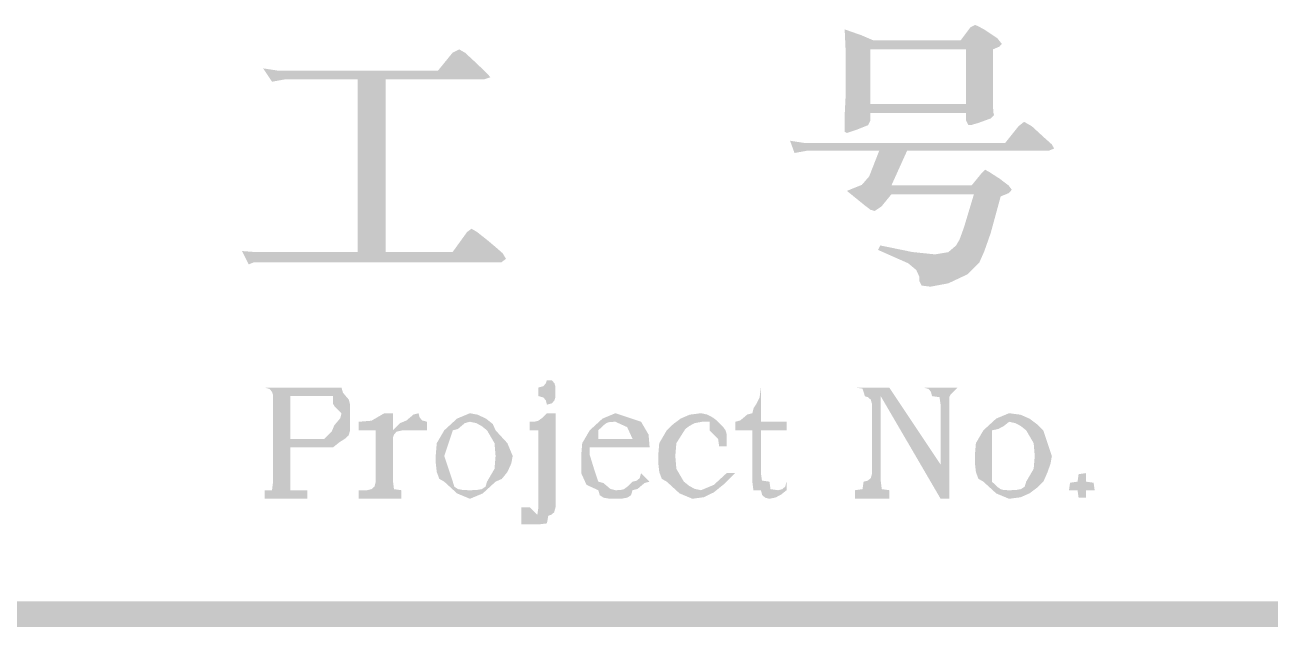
# Model space of a CAD drawing. Header units: millimetres. Extents: x 6 to 291, y 4 to 206.
# Drawn here: x 271.86 to 278.02, y 12.53 to 15.51 of the extents above; entities that cross this region are included whole.
import ezdxf

# ---------------------------------------------------------------- set-up
doc = ezdxf.new("R2010")
doc.units = ezdxf.units.MM
doc.layers.add('C00-00-00', color=7, linetype='Continuous')

msp = doc.modelspace()

# ---------------------------------------------------------------- hatches: boundary and pattern name
at = {"layer": 'C00-00-00'}
h = msp.add_hatch(color=256, dxfattribs=at)
h.paths.add_polyline_path([(276.520577, 15.075044), (276.046532, 15.075044), (276.046532, 15.036459), (276.035507, 15.01441), (275.980386, 14.992361), (275.930776, 14.975825), (275.919752, 14.981337), (275.919752, 15.064019), (275.925264, 15.174262), (275.925264, 15.367188), (275.919752, 15.488455), (276.003812, 15.458827), (276.063068, 15.433334), (276.493016, 15.433334), (276.542625, 15.499479), (276.564674, 15.510504), (276.580521, 15.503614), (276.608771, 15.488455), (276.674917, 15.444358), (276.696966, 15.416797), (276.685252, 15.403017), (276.652868, 15.389236), (276.652868, 15.212848), (276.652868, 15.113629), (276.655624, 15.076422), (276.65838, 15.064019), (276.641844, 15.047483), (276.58121, 15.025434), (276.548137, 15.015788), (276.531601, 15.01441), (276.520577, 15.036459)])
h.paths.add_polyline_path([(276.046532, 15.119141), (276.520577, 15.119141), (276.520577, 15.389236), (276.046532, 15.389236)])
h.paths.add_polyline_path([(276.228433, 14.887631), (276.151262, 14.716754), (276.548137, 14.716754), (276.597747, 14.777387), (276.614283, 14.793924), (276.635643, 14.782211), (276.685941, 14.749827), (276.730728, 14.716065), (276.746575, 14.694705), (276.731417, 14.678169), (276.691453, 14.661632), (276.641844, 14.479731), (276.610149, 14.38947), (276.586723, 14.336415), (276.526089, 14.275782), (276.432382, 14.231684), (276.344188, 14.215148), (276.300091, 14.22066), (276.289066, 14.242709), (276.289066, 14.264757), (276.273908, 14.29783), (276.233945, 14.330903), (276.085117, 14.397049), (276.096141, 14.419098), (276.253926, 14.386714), (276.366236, 14.375), (276.432382, 14.386025), (276.470967, 14.419098), (276.488193, 14.448725), (276.509552, 14.507292), (276.559162, 14.672657), (276.151262, 14.672657), (276.101653, 14.612023), (276.06858, 14.589974), (276.04791, 14.595486), (276.018971, 14.617535), (275.930776, 14.689193), (276.004501, 14.718821), (276.041019, 14.760851), (276.090629, 14.887631), (275.732339, 14.887631), (275.671705, 14.876606), (275.649657, 14.93724), (275.721315, 14.926216), (276.713502, 14.926216), (276.779648, 15.008898), (276.807209, 15.030946), (276.845794, 15.008898), (276.91194, 14.948264), (276.944323, 14.919325), (276.956037, 14.898655), (276.928476, 14.887631)])
h = msp.add_hatch(color=256, dxfattribs=at)
h.paths.add_polyline_path([(276.520577, 15.075044), (276.046532, 15.075044), (276.046532, 15.036459), (276.035507, 15.01441), (275.980386, 14.992361), (275.930776, 14.975825), (275.919752, 14.981337), (275.919752, 15.064019), (275.925264, 15.174262), (275.925264, 15.367188), (275.919752, 15.488455), (276.003812, 15.458827), (276.063068, 15.433334), (276.493016, 15.433334), (276.542625, 15.499479), (276.564674, 15.510504), (276.580521, 15.503614), (276.608771, 15.488455), (276.674917, 15.444358), (276.696966, 15.416797), (276.685252, 15.403017), (276.652868, 15.389236), (276.652868, 15.212848), (276.652868, 15.113629), (276.655624, 15.076422), (276.65838, 15.064019), (276.641844, 15.047483), (276.58121, 15.025434), (276.548137, 15.015788), (276.531601, 15.01441), (276.520577, 15.036459)])
h.paths.add_polyline_path([(276.046532, 15.119141), (276.520577, 15.119141), (276.520577, 15.389236), (276.046532, 15.389236)])
h.paths.add_polyline_path([(276.228433, 14.887631), (276.151262, 14.716754), (276.548137, 14.716754), (276.597747, 14.777387), (276.614283, 14.793924), (276.635643, 14.782211), (276.685941, 14.749827), (276.730728, 14.716065), (276.746575, 14.694705), (276.731417, 14.678169), (276.691453, 14.661632), (276.641844, 14.479731), (276.610149, 14.38947), (276.586723, 14.336415), (276.526089, 14.275782), (276.432382, 14.231684), (276.344188, 14.215148), (276.300091, 14.22066), (276.289066, 14.242709), (276.289066, 14.264757), (276.273908, 14.29783), (276.233945, 14.330903), (276.085117, 14.397049), (276.096141, 14.419098), (276.253926, 14.386714), (276.366236, 14.375), (276.432382, 14.386025), (276.470967, 14.419098), (276.488193, 14.448725), (276.509552, 14.507292), (276.559162, 14.672657), (276.151262, 14.672657), (276.101653, 14.612023), (276.06858, 14.589974), (276.04791, 14.595486), (276.018971, 14.617535), (275.930776, 14.689193), (276.004501, 14.718821), (276.041019, 14.760851), (276.090629, 14.887631), (275.732339, 14.887631), (275.671705, 14.876606), (275.649657, 14.93724), (275.721315, 14.926216), (276.713502, 14.926216), (276.779648, 15.008898), (276.807209, 15.030946), (276.845794, 15.008898), (276.91194, 14.948264), (276.944323, 14.919325), (276.956037, 14.898655), (276.928476, 14.887631)])
h = msp.add_hatch(color=256, dxfattribs=at)
h.dxf.hatch_style = 2
h.paths.add_polyline_path([(273.511503, 15.240408), (273.147701, 15.240408), (273.087068, 15.229384), (273.04297, 15.29553), (273.114628, 15.284506), (273.908378, 15.284506), (273.980036, 15.3727), (274.013109, 15.389236), (274.042048, 15.3727), (274.095792, 15.323091), (274.148157, 15.272792), (274.16745, 15.251433), (274.134377, 15.240408), (273.649307, 15.240408), (273.649307, 14.386025), (273.980036, 14.386025), (274.051694, 14.485243), (274.073743, 14.50178), (274.099926, 14.486621), (274.150913, 14.446658), (274.199834, 14.405317), (274.228083, 14.380512), (274.24462, 14.352952), (274.222571, 14.336415), (273.031946, 14.336415), (272.995428, 14.335037), (272.971312, 14.325391), (272.93824, 14.391537), (273.009898, 14.386025), (273.511503, 14.386025)])
h = msp.add_hatch(color=256, dxfattribs=at)
h.dxf.hatch_style = 2
h.paths.add_polyline_path([(273.511503, 15.240408), (273.147701, 15.240408), (273.087068, 15.229384), (273.04297, 15.29553), (273.114628, 15.284506), (273.908378, 15.284506), (273.980036, 15.3727), (274.013109, 15.389236), (274.042048, 15.3727), (274.095792, 15.323091), (274.148157, 15.272792), (274.16745, 15.251433), (274.134377, 15.240408), (273.649307, 15.240408), (273.649307, 14.386025), (273.980036, 14.386025), (274.051694, 14.485243), (274.073743, 14.50178), (274.099926, 14.486621), (274.150913, 14.446658), (274.199834, 14.405317), (274.228083, 14.380512), (274.24462, 14.352952), (274.222571, 14.336415), (273.031946, 14.336415), (272.995428, 14.335037), (272.971312, 14.325391), (272.93824, 14.391537), (273.009898, 14.386025), (273.511503, 14.386025)])
h = msp.add_hatch(color=256, dxfattribs=at)
h.paths.add_polyline_path([(274.404665, 13.716007), (274.429139, 13.722622), (274.441707, 13.737174), (274.446337, 13.751726), (274.471473, 13.751726), (274.48404, 13.737174), (274.488671, 13.722622), (274.489332, 13.678965), (274.488671, 13.667059), (274.48404, 13.652507), (274.471473, 13.637955), (274.446999, 13.63134), (274.441707, 13.652507), (274.429139, 13.667059), (274.404665, 13.673674)])
h.paths.add_polyline_path([(274.362332, 13.50434), (274.362332, 13.546674), (274.387467, 13.547335), (274.404665, 13.551965), (274.421863, 13.564533), (274.446999, 13.589007), (274.489332, 13.589007), (274.489332, 13.165674), (274.489332, 13.144507), (274.489332, 13.12334), (274.482717, 13.098866), (274.468165, 13.086299), (274.453613, 13.081668), (274.446999, 13.043965), (274.404665, 13.038674), (274.362332, 13.038674), (274.319999, 13.038674), (274.319999, 13.075715), (274.319999, 13.102174), (274.319999, 13.12334), (274.341165, 13.12334), (274.362332, 13.12334), (274.386806, 13.098866), (274.399374, 13.086299), (274.404665, 13.12334), (274.404665, 13.165674), (274.404665, 13.50434)])
h = msp.add_hatch(color=256, dxfattribs=at)
h.paths.add_polyline_path([(273.05, 13.716007), (273.261667, 13.716007), (273.319875, 13.716007), (273.346333, 13.716007), (273.404542, 13.716007), (273.431, 13.716007), (273.437615, 13.690872), (273.452167, 13.673674), (273.466719, 13.656476), (273.473333, 13.63134), (273.473333, 13.610174), (273.473333, 13.589007), (273.473333, 13.530799), (273.473333, 13.50434), (273.466057, 13.479205), (273.446875, 13.462007), (273.419755, 13.444809), (273.388667, 13.419674), (273.356917, 13.419674), (273.261667, 13.419674), (273.177, 13.419674), (273.177, 13.292674), (273.177, 13.255632), (273.177, 13.229174), (273.177, 13.208007), (273.214042, 13.208007), (273.261667, 13.208007), (273.261667, 13.165674), (273.05, 13.165674), (273.05, 13.208007), (273.087042, 13.208007), (273.092333, 13.25034), (273.092333, 13.292674), (273.092333, 13.63134), (273.092333, 13.668382), (273.091672, 13.680288), (273.087042, 13.69484), (273.074474, 13.709392)])
h.paths.add_polyline_path([(273.177, 13.673674), (273.177, 13.462007), (273.261667, 13.462007), (273.319875, 13.462007), (273.346333, 13.462007), (273.3675, 13.483174), (273.382052, 13.497726), (273.395281, 13.529476), (273.409833, 13.546674), (273.424385, 13.563872), (273.431, 13.589007), (273.409833, 13.610174), (273.395281, 13.624726), (273.388667, 13.636632), (273.388667, 13.673674), (273.351625, 13.673674), (273.304, 13.673674), (273.261667, 13.673674)])
h = msp.add_hatch(color=256, dxfattribs=at)
h.dxf.hatch_style = 2
h.paths.add_polyline_path([(275.505341, 13.716007), (275.505341, 13.546674), (275.632341, 13.546674), (275.632341, 13.50434), (275.505341, 13.50434), (275.505341, 13.292674), (275.510633, 13.255632), (275.547674, 13.25034), (275.552966, 13.213299), (275.590008, 13.208007), (275.611174, 13.213299), (275.625726, 13.225866), (275.632341, 13.25034), (275.632341, 13.208007), (275.605883, 13.18684), (275.578763, 13.172288), (275.547674, 13.165674), (275.526508, 13.170965), (275.511956, 13.183533), (275.505341, 13.208007), (275.468299, 13.208007), (275.463008, 13.25034), (275.463008, 13.292674), (275.463008, 13.50434), (275.378341, 13.50434), (275.378341, 13.546674), (275.403476, 13.553288), (275.420674, 13.56784), (275.437872, 13.582392), (275.463008, 13.589007), (275.469622, 13.614804), (275.484174, 13.636632), (275.498726, 13.666398)])
h = msp.add_hatch(color=256, dxfattribs=at)
h.dxf.hatch_style = 2
h.paths.add_polyline_path([(275.97101, 13.716007), (276.140344, 13.716007), (276.394344, 13.335007), (276.394344, 13.63134), (276.389052, 13.668382), (276.35201, 13.673674), (276.346719, 13.69484), (276.334151, 13.709392), (276.309677, 13.716007), (276.47901, 13.716007), (276.457844, 13.69484), (276.443292, 13.680288), (276.436677, 13.668382), (276.436677, 13.63134), (276.436677, 13.165674), (276.394344, 13.165674), (276.09801, 13.673674), (276.09801, 13.292674), (276.09801, 13.255632), (276.103302, 13.213299), (276.140344, 13.208007), (276.140344, 13.165674), (275.97101, 13.165674), (275.97101, 13.208007), (276.008052, 13.213299), (276.013344, 13.25034), (276.03451, 13.255632), (276.049062, 13.2682), (276.055677, 13.292674), (276.055677, 13.63134), (276.049062, 13.655814), (276.03451, 13.668382), (276.019958, 13.673012), (276.008052, 13.710715)])
h = msp.add_hatch(color=256, dxfattribs=at)
h.dxf.hatch_style = 2
h.paths.add_polyline_path([(273.515669, 13.504343), (273.515669, 13.546677), (273.579169, 13.551968), (273.642669, 13.58901), (273.685003, 13.58901), (273.685003, 13.504343), (273.706169, 13.52551), (273.720721, 13.540062), (273.752471, 13.553291), (273.769669, 13.567843), (273.786867, 13.582396), (273.812003, 13.58901), (273.817294, 13.567843), (273.829862, 13.553291), (273.854336, 13.546677), (273.854336, 13.504343), (273.833169, 13.504343), (273.812003, 13.504343), (273.774961, 13.504343), (273.732628, 13.504343), (273.702862, 13.497729), (273.690294, 13.483177), (273.685664, 13.468625), (273.685003, 13.292677), (273.685003, 13.255635), (273.690294, 13.213302), (273.727336, 13.20801), (273.727336, 13.165677), (273.515669, 13.165677), (273.515669, 13.20801), (273.558003, 13.20801), (273.579169, 13.213302), (273.593721, 13.22587), (273.600336, 13.250343), (273.600336, 13.292677), (273.600336, 13.504343)])
h = msp.add_hatch(color=256, dxfattribs=at)
h.paths.add_polyline_path([(273.896654, 13.377333), (273.901945, 13.440833), (273.938987, 13.504333), (274.002487, 13.562541), (274.065987, 13.588999), (274.10369, 13.581723), (274.145362, 13.562541), (274.179096, 13.535421), (274.192987, 13.504333), (274.251195, 13.440833), (274.277654, 13.377333), (274.270378, 13.33963), (274.251195, 13.297958), (274.224076, 13.264223), (274.192987, 13.250333), (274.129487, 13.192124), (274.065987, 13.165666), (274.002487, 13.192124), (273.938987, 13.250333), (273.914513, 13.264223), (273.901945, 13.297958), (273.897315, 13.33963)])
h.paths.add_polyline_path([(274.192987, 13.377333), (274.187695, 13.440833), (274.150654, 13.504333), (274.124195, 13.525499), (274.097076, 13.540051), (274.065987, 13.546666), (274.040852, 13.540051), (274.023654, 13.525499), (274.006456, 13.510947), (273.98132, 13.504333), (273.960154, 13.440833), (273.938987, 13.377333), (273.960154, 13.313833), (273.98132, 13.250333), (273.988596, 13.225859), (274.007779, 13.213291), (274.034898, 13.208661), (274.065987, 13.207999), (274.097076, 13.208661), (274.124195, 13.213291), (274.143378, 13.225859), (274.150654, 13.250333), (274.187695, 13.313833)])
h = msp.add_hatch(color=256, dxfattribs=at)
h.paths.add_polyline_path([(274.912677, 13.292664), (274.95501, 13.250331), (274.929875, 13.243716), (274.912677, 13.229164), (274.895479, 13.214612), (274.870344, 13.207997), (274.863068, 13.183523), (274.843885, 13.170956), (274.816766, 13.166325), (274.785677, 13.165664), (274.754588, 13.166325), (274.727469, 13.170956), (274.708286, 13.183523), (274.70101, 13.207997), (274.642802, 13.234456), (274.616344, 13.292664), (274.616344, 13.319122), (274.616344, 13.377331), (274.621635, 13.440831), (274.658677, 13.504331), (274.722177, 13.562539), (274.785677, 13.588997), (274.849177, 13.567831), (274.912677, 13.546664), (274.949719, 13.483164), (274.95501, 13.419664), (274.658677, 13.419664), (274.658677, 13.382622), (274.679844, 13.313831), (274.70101, 13.250331), (274.726146, 13.243716), (274.743344, 13.229164), (274.760542, 13.214612), (274.785677, 13.207997), (274.810812, 13.208659), (274.82801, 13.213289), (274.845208, 13.225857), (274.870344, 13.250331), (274.89151, 13.255622), (274.906062, 13.26819)])
h.paths.add_polyline_path([(274.870344, 13.461997), (274.843885, 13.520206), (274.785677, 13.546664), (274.760542, 13.546002), (274.743344, 13.541372), (274.726146, 13.528804), (274.70101, 13.504331), (274.70101, 13.483164), (274.70101, 13.461997)])
h = msp.add_hatch(color=256, dxfattribs=at)
h.dxf.hatch_style = 2
h.paths.add_polyline_path([(275.336004, 13.292664), (275.378337, 13.292664), (275.321452, 13.237101), (275.272504, 13.197414), (275.223556, 13.173601), (275.166671, 13.165664), (275.103171, 13.192122), (275.039671, 13.250331), (275.015197, 13.264221), (275.002629, 13.297956), (274.997999, 13.339627), (274.997337, 13.377331), (275.002629, 13.440831), (275.039671, 13.504331), (275.072082, 13.535419), (275.108462, 13.562539), (275.15278, 13.581721), (275.209004, 13.588997), (275.240093, 13.582383), (275.267212, 13.567831), (275.286395, 13.553278), (275.318145, 13.521528), (275.330712, 13.504331), (275.335343, 13.487133), (275.336004, 13.461997), (275.336004, 13.424956), (275.298962, 13.424956), (275.293671, 13.461997), (275.275811, 13.479857), (275.251337, 13.504331), (275.251337, 13.546664), (275.214296, 13.546664), (275.177915, 13.540049), (275.150796, 13.525497), (275.131613, 13.510945), (275.087296, 13.440831), (275.082004, 13.377331), (275.087296, 13.313831), (275.124337, 13.250331), (275.150796, 13.229164), (275.177915, 13.214612), (275.209004, 13.207997), (275.272504, 13.234456)])
h = msp.add_hatch(color=256, dxfattribs=at)
h.paths.add_polyline_path([(276.563674, 13.377333), (276.568966, 13.440833), (276.606008, 13.504333), (276.669508, 13.562541), (276.733008, 13.588999), (276.789232, 13.581723), (276.833549, 13.562541), (276.86993, 13.535421), (276.902341, 13.504333), (276.923508, 13.440833), (276.944674, 13.377333), (276.93806, 13.33963), (276.923508, 13.297958), (276.908956, 13.264223), (276.902341, 13.250333), (276.86993, 13.219244), (276.833549, 13.192124), (276.789232, 13.172942), (276.733008, 13.165666), (276.669508, 13.192124), (276.606008, 13.250333), (276.581534, 13.264223), (276.568966, 13.297958), (276.564336, 13.33963)])
h.paths.add_polyline_path([(276.860008, 13.377333), (276.854716, 13.440833), (276.817674, 13.504333), (276.791216, 13.525499), (276.764096, 13.540051), (276.733008, 13.546666), (276.706549, 13.525499), (276.67943, 13.510947), (276.648341, 13.504333), (276.648341, 13.377333), (276.648341, 13.250333), (276.673476, 13.225859), (276.690674, 13.213291), (276.707872, 13.208661), (276.733008, 13.207999), (276.764096, 13.208661), (276.791216, 13.213291), (276.810398, 13.225859), (276.817674, 13.250333), (276.854716, 13.313833)])
h = msp.add_hatch(color=256, dxfattribs=at)
h.dxf.hatch_style = 2
h.paths.add_polyline_path([(277.029344, 13.207995), (277.034635, 13.245037), (277.071677, 13.250329), (277.076969, 13.28737), (277.11401, 13.292662), (277.11401, 13.250329), (277.151052, 13.245037), (277.156344, 13.207995), (277.11401, 13.207995), (277.11401, 13.170954), (277.076969, 13.170954), (277.071677, 13.207995)])
h = msp.add_hatch(color=256, dxfattribs=at)
h.dxf.hatch_style = 2
h.paths.add_polyline_path([(139.784669, 12.657674), (139.784669, 12.530663), (286.342664, 12.657674)])
h = msp.add_hatch(color=256, dxfattribs=at)
h.dxf.hatch_style = 2
h.paths.add_polyline_path([(139.784669, 12.530663), (286.342664, 12.657674), (286.342664, 12.530663)])
h = msp.add_hatch(color=256, dxfattribs=at)
h.dxf.hatch_style = 2
h.paths.add_polyline_path([(139.784669, 12.657674), (139.784669, 12.530663), (286.342664, 12.657674)])
h = msp.add_hatch(color=256, dxfattribs=at)
h.dxf.hatch_style = 2
h.paths.add_polyline_path([(139.784669, 12.530663), (286.342664, 12.657674), (286.342664, 12.530663)])

doc.saveas('drawing.dxf')
